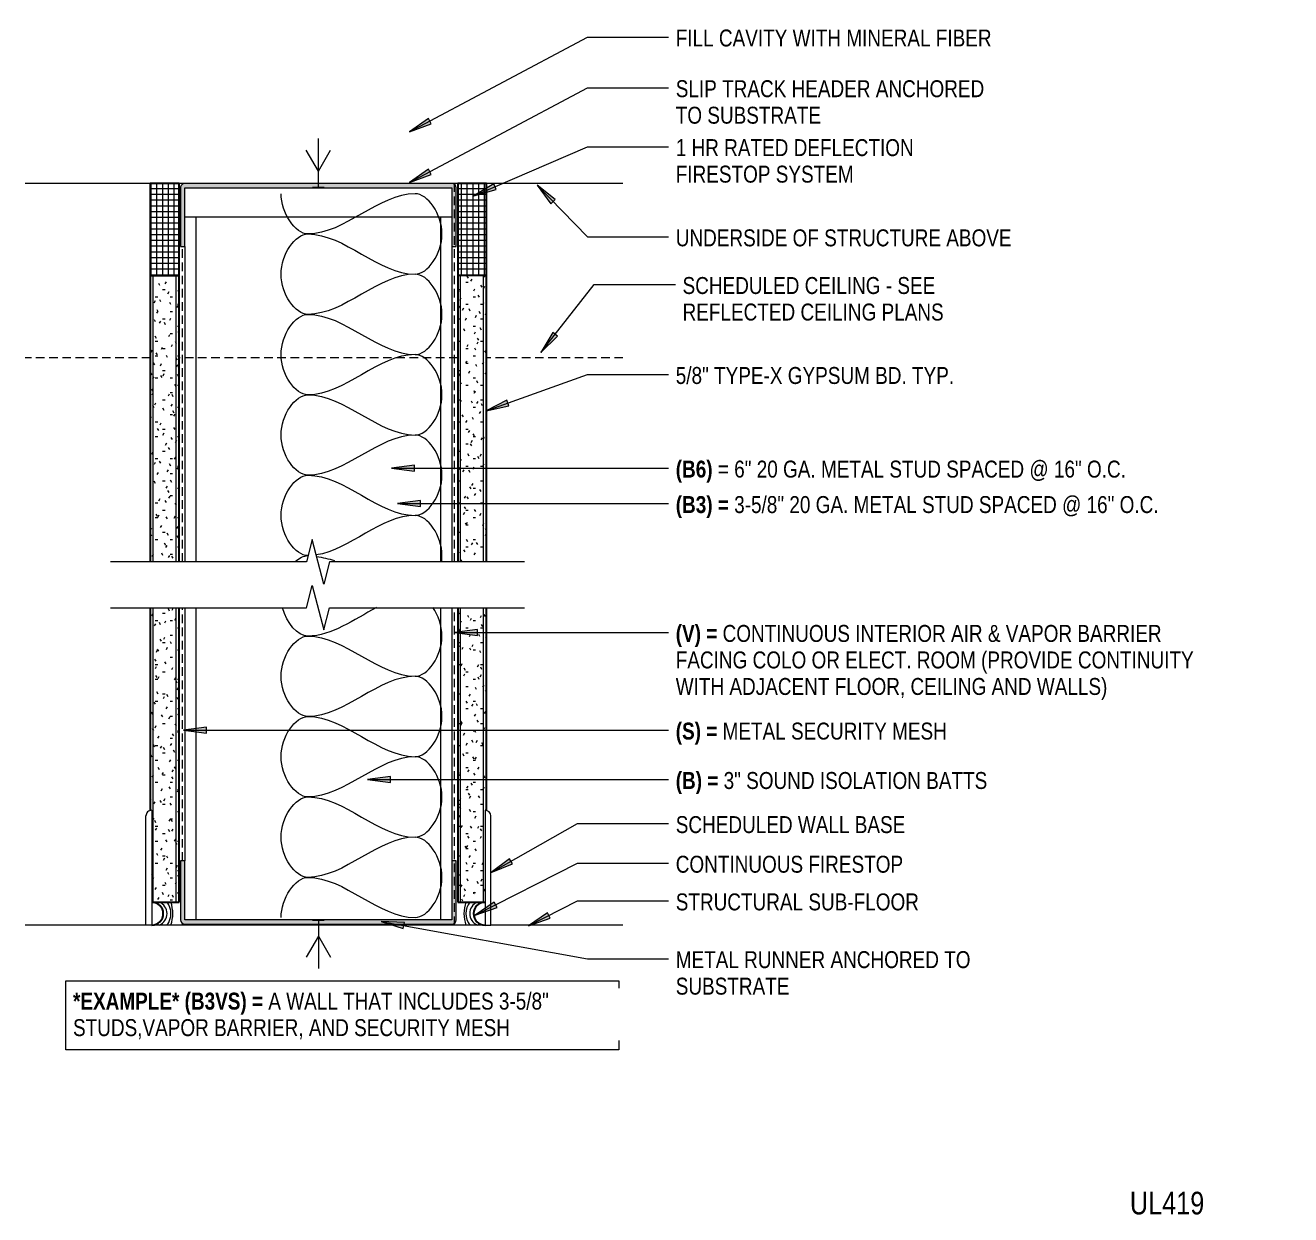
# Model space of a CAD drawing. Header units: inches. Extents: x 28 to 702, y -40 to 115.
# Drawn here: x 459.28 to 486.81, y 82.67 to 108.55 of the extents above; entities that cross this region are included whole.
import ezdxf

# ---------------------------------------------------------------- set-up
doc = ezdxf.new("R2010")
doc.units = ezdxf.units.IN
doc.header["$MEASUREMENT"] = 0
doc.linetypes.add('Hidden', pattern=[0.28125, 0.1875, -0.09375])
for name, color, linetype, lineweight in [('A-DETL', 90, 'Continuous', 9), ('A-DETL-GENF', 92, 'Continuous', 9), ('A-DETL-HDLN', 90, 'Hidden', 9), ('A-DETL-MEDM', 33, 'Continuous', 30), ('A-DETL-WIDE', 214, 'Continuous', 18), ('G-ANNO-TEXT', 231, 'Continuous', 9)]:
    doc.layers.add(name, color=color, linetype=linetype, lineweight=lineweight)
doc.styles.add('Arial', font='arial.ttf', dxfattribs={"width": 0.8, "height": 0.368825})
doc.styles.add('Arial_3', font='arial.ttf', dxfattribs={"width": 0.8, "height": 0.491766})
pattern_1 = [(0, (364.272, 0), (0, 0.125), []), (90, (364.272, 0), (-0.125, 8e-18), [])]

# ---------------------------------------------------------------- blocks, each defined once
blk = doc.blocks.new('LGF - C Studs-Side1 - 6_ 2-10834-TYPE 1B3_ 1B6 - V_S_B  1-HR_ RATED PARTITION')
at = {"layer": 'A-DETL-GENF'}
for p, q in [((6.79, 5.813), (1.281, 5.813)), ((14.647, 5.813), (7.79, 5.813)), ((15.288, 0), (15.288, 5.813)), ((0, 5.563), (6.79, 5.563)), ((7.79, 5.563), (15.288, 5.563)), ((6.79, 0.25), (0, 0.25)), ((1.281, 0), (6.79, 0)), ((15.288, 0.25), (7.79, 0.25)), ((7.79, 0), (14.647, 0))]:
    blk.add_line(p, q, dxfattribs=at)
blk = doc.blocks.new('Caulking-Section - 1_2_-10811-TYPE 1B3_ 1B6 - V_S_B  1-HR_ RATED PARTITION')
at = {"layer": 'A-DETL-GENF'}
for centre, radius, start, end in [((0.125, 0.25), 0.271, 292.6199, 67.3801), ((0.063, 0.25), 0.417, 323.1301, 36.8699), ((-0.25, 0.25), 0.771, 341.0754, 18.9246)]:
    blk.add_arc(centre, radius, start, end, dxfattribs=at)
at = {"layer": 'A-DETL-MEDM'}
blk.add_arc((0.063, 0.25), 0.25, 270, 90, dxfattribs=at)
blk = doc.blocks.new('Caulking-Section - 1_2_-8352-TYPE 1B3_ 1B6 - V_S_B  1-HR_ RATED PARTITION')
at = {"layer": 'A-DETL-GENF'}
for centre, radius, start, end in [((0.125, -0.25), 0.271, 292.6199, 67.3801), ((0.063, -0.25), 0.417, 323.1301, 36.8699), ((-0.25, -0.25), 0.771, 341.0754, 18.9246)]:
    blk.add_arc(centre, radius, start, end, dxfattribs=at)
at = {"layer": 'A-DETL-MEDM'}
blk.add_arc((0.063, -0.25), 0.25, 270, 90, dxfattribs=at)
blk = doc.blocks.new('Gypsum Wallboard-Section2 - 5_8_ 2-10835-TYPE 1B3_ 1B6 - V_S_B  1-HR_ RATED PARTITION')
at = {"layer": 'A-DETL-GENF'}
h = blk.add_hatch(dxfattribs=at)
h.set_pattern_fill('FP_12', color=256, style=0, pattern_type=2)
h.set_pattern_definition([(270, (274.801, 97.73), (0.16, -0.64), [0.053, -0.427, 0.053, -0.427, -2.56]), (270, (274.801, 97.73), (0.16, -0.64), [-0.96, 0.053, -0.907, 0.053, -0.427, -1.12]), (270, (274.801, 97.73), (0.16, -0.64), [-2.4, 0.053, -0.267, 0.053, -0.747]), (30, (274.881, 97.49), (0.47425626, 0.458564065), [0.053, -0.427, 0.053, -0.427, -2.56]), (30, (274.881, 97.49), (0.47425626, 0.458564065), [-0.96, 0.053, -0.907, 0.053, -0.427, -1.12]), (30, (274.881, 97.49), (0.47425626, 0.458564065), [-2.4, 0.053, -0.267, 0.053, -0.747]), (150, (275.201, 97.41), (-0.63425626, 0.181435935), [0.053, -0.427, 0.053, -0.427, -2.56]), (150, (275.201, 97.41), (-0.63425626, 0.181435935), [-0.96, 0.053, -0.907, 0.053, -0.427, -1.12]), (150, (275.201, 97.41), (-0.63425626, 0.181435935), [-2.4, 0.053, -0.267, 0.053, -0.747])])
h.paths.add_polyline_path([(0, -0.031), (0, -0.625), (6.407, -0.625), (6.407, 0), (1.996, 0), (2, -0.031), (1.875, -0.031)], flags=0)
h.paths.add_polyline_path([(7.407, 0), (7.407, -0.625), (13.639, -0.625), (13.639, 0), (10.242, 0)], flags=0)
for p, q in [((0, -0.062), (6.407, -0.062)), ((7.407, -0.062), (13.639, -0.062)), ((0, -0.563), (6.407, -0.563)), ((7.407, -0.563), (13.639, -0.563))]:
    blk.add_line(p, q, dxfattribs=at)
at = {"layer": 'A-DETL-MEDM'}
for p, q in [((6.407, 0), (1.996, 0)), ((13.639, 0), (7.407, 0)), ((0, -0.031), (0, -0.625)), ((0, -0.625), (6.407, -0.625)), ((7.407, -0.625), (13.639, -0.625))]:
    blk.add_line(p, q, dxfattribs=at)
blk = doc.blocks.new('Gypsum Wallboard-Section2 - 5_8_ 2-V7-TYPE 1B3_ 1B6 - V_S_B  1-HR_ RATED PARTITION')
at = {"layer": 'A-DETL-GENF'}
h = blk.add_hatch(dxfattribs=at)
h.set_pattern_fill('FP_13', color=256, style=0, pattern_type=2)
h.set_pattern_definition([(270, (274.801, 104.417), (0.16, -0.64), [0.053, -0.427, 0.053, -0.427, -2.56]), (270, (274.801, 104.417), (0.16, -0.64), [-0.96, 0.053, -0.907, 0.053, -0.427, -1.12]), (270, (274.801, 104.417), (0.16, -0.64), [-2.4, 0.053, -0.267, 0.053, -0.747]), (30, (274.881, 104.177), (0.47425626, 0.458564065), [0.053, -0.427, 0.053, -0.427, -2.56]), (30, (274.881, 104.177), (0.47425626, 0.458564065), [-0.96, 0.053, -0.907, 0.053, -0.427, -1.12]), (30, (274.881, 104.177), (0.47425626, 0.458564065), [-2.4, 0.053, -0.267, 0.053, -0.747]), (150, (275.201, 104.097), (-0.63425626, 0.181435935), [0.053, -0.427, 0.053, -0.427, -2.56]), (150, (275.201, 104.097), (-0.63425626, 0.181435935), [-0.96, 0.053, -0.907, 0.053, -0.427, -1.12]), (150, (275.201, 104.097), (-0.63425626, 0.181435935), [-2.4, 0.053, -0.267, 0.053, -0.747])])
h.paths.add_polyline_path([(0, -0.594), (2, -0.594), (1.996, -0.625), (6.407, -0.625), (6.407, 0), (0, 0)], flags=0)
h.paths.add_polyline_path([(7.407, 0), (7.407, -0.625), (13.639, -0.625), (13.639, 0), (10.242, 0)], flags=0)
for p, q in [((0, -0.062), (6.407, -0.062)), ((7.407, -0.062), (13.639, -0.062)), ((0, -0.563), (6.407, -0.563)), ((7.407, -0.563), (13.639, -0.563))]:
    blk.add_line(p, q, dxfattribs=at)
at = {"layer": 'A-DETL-MEDM'}
for p, q in [((6.407, 0), (0, 0)), ((0, 0), (0, -0.594)), ((13.639, 0), (7.407, 0)), ((13.639, -0.625), (13.639, 0)), ((1.996, -0.625), (6.407, -0.625)), ((7.407, -0.625), (13.639, -0.625))]:
    blk.add_line(p, q, dxfattribs=at)
blk = doc.blocks.new('Channel Studs-Section1 - 6_ 2-10829-TYPE 1B3_ 1B6 - V_S_B  1-HR_ RATED PARTITION')
at = {"layer": 'A-DETL-GENF'}
blk.add_hatch(color=256, dxfattribs=at).paths.add_polyline_path([(5.04, 2.235), (-0.772, 2.235), (-0.797, 2.232), (-0.819, 2.222), (-0.839, 2.207), (-0.854, 2.188), (-0.863, 2.165), (-0.866, 2.141), (-0.866, 0.86), (-0.772, 0.86), (-0.772, 2.141), (5.04, 2.141), (5.04, 0.86), (5.134, 0.86), (5.134, 2.141), (5.131, 2.165), (5.121, 2.188), (5.106, 2.207), (5.087, 2.222), (5.064, 2.232)], flags=0)
for p, q in [((5.04, 2.235), (-0.772, 2.235)), ((-0.866, 2.141), (-0.866, 0.86)), ((-0.772, 0.86), (-0.772, 2.141)), ((-0.772, 2.141), (5.04, 2.141)), ((5.04, 2.141), (5.04, 0.86)), ((5.134, 0.86), (5.134, 2.141)), ((-0.866, 0.86), (-0.772, 0.86)), ((5.04, 0.86), (5.134, 0.86))]:
    blk.add_line(p, q, dxfattribs=at)
for centre, radius, start, end in [((-0.772, 2.141), 0.0937, 90, 180), ((5.04, 2.141), 0.0938, 0, 90)]:
    blk.add_arc(centre, radius, start, end, dxfattribs=at)
blk = doc.blocks.new('Channel Studs-Section1 - 6_ 2-8442-TYPE 1B3_ 1B6 - V_S_B  1-HR_ RATED PARTITION')
at = {"layer": 'A-DETL-GENF'}
blk.add_hatch(color=256, dxfattribs=at).paths.add_polyline_path([(5.134, -0.86), (5.04, -0.86), (5.04, -2.141), (-0.772, -2.141), (-0.772, -0.86), (-0.866, -0.86), (-0.866, -2.141), (-0.863, -2.165), (-0.854, -2.188), (-0.839, -2.207), (-0.819, -2.222), (-0.797, -2.232), (-0.772, -2.235), (5.04, -2.235), (5.064, -2.232), (5.087, -2.222), (5.106, -2.207), (5.121, -2.188), (5.131, -2.165), (5.134, -2.141)], flags=0)
for p, q in [((-0.772, -0.86), (-0.866, -0.86)), ((-0.866, -0.86), (-0.866, -2.141)), ((-0.772, -2.141), (-0.772, -0.86)), ((5.134, -0.86), (5.04, -0.86)), ((5.04, -0.86), (5.04, -2.141)), ((5.134, -2.141), (5.134, -0.86)), ((5.04, -2.141), (-0.772, -2.141)), ((-0.772, -2.235), (5.04, -2.235))]:
    blk.add_line(p, q, dxfattribs=at)
for centre, start, end in [((-0.772, -2.141), 180, 270), ((5.04, -2.141), 270, 0)]:
    blk.add_arc(centre, 0.0938, start, end, dxfattribs=at)
blk = doc.blocks.new('Resilient Flat Base-Section - 2 1_2_-8343-TYPE 1B3_ 1B6 - V_S_B  1-HR_ RATED PARTITION')
at = {"layer": 'A-DETL-GENF'}
for p, q in [((-1.291, 0.234), (-1.291, -2.266)), ((-1.166, -2.266), (-1.166, 0.109)), ((-1.291, -2.266), (-1.166, -2.266))]:
    blk.add_line(p, q, dxfattribs=at)
blk.add_arc((-1.291, 0.109), 0.125, 360, 90, dxfattribs=at)
blk = doc.blocks.new('Resilient Flat Base-Section - 2 1_2_-10826-TYPE 1B3_ 1B6 - V_S_B  1-HR_ RATED PARTITION')
at = {"layer": 'A-DETL-GENF'}
for p, q in [((-1.291, -0.234), (-1.291, 2.266)), ((-1.291, 2.266), (-1.166, 2.266)), ((-1.166, 2.266), (-1.166, -0.109))]:
    blk.add_line(p, q, dxfattribs=at)
blk.add_arc((-1.291, -0.109), 0.125, 270, 0, dxfattribs=at)
blk = doc.blocks.new('Break Line2 - Break Line 2-10837-TYPE 1B3_ 1B6 - V_S_B  1-HR_ RATED PARTITION')
at = {"layer": 'A-DETL-GENF'}
for p, q in [((-0.25, 0), (-0.125, 0.484)), ((-0.125, 0.484), (0.125, -0.484)), ((-4.49, 0), (-0.25, 0)), ((0.125, -0.484), (0.25, 0)), ((0.25, 0), (4.51, 0))]:
    blk.add_line(p, q, dxfattribs=at)
blk = doc.blocks.new('Break Line2 - Break Line 2-10836-TYPE 1B3_ 1B6 - V_S_B  1-HR_ RATED PARTITION')
at = {"layer": 'A-DETL-GENF'}
for p, q in [((-0.25, 0), (-0.125, 0.484)), ((-0.125, 0.484), (0.125, -0.484)), ((-4.51, 0), (-0.25, 0)), ((0.125, -0.484), (0.25, 0)), ((0.25, 0), (4.49, 0))]:
    blk.add_line(p, q, dxfattribs=at)

msp = doc.modelspace()

# ---------------------------------------------------------------- hatches: boundary and pattern name
at = {"layer": 'A-DETL-GENF'}
h = msp.add_hatch(dxfattribs=at)
h.set_pattern_fill('FP_11', style=0, pattern_type=2)
h.set_pattern_definition(pattern_1)
h.paths.add_polyline_path([(462.626868, 103.110351), (462.626868, 105.110351), (462.001868, 105.110351), (462.001868, 103.110351)], flags=0)
h = msp.add_hatch(dxfattribs=at)
h.set_pattern_fill('FP_11', style=0, pattern_type=2)
h.set_pattern_definition(pattern_1)
h.paths.add_polyline_path([(469.314368, 103.110351), (469.314368, 105.110351), (468.689368, 105.110351), (468.689368, 103.110351)], flags=0)
at = {"layer": 'G-ANNO-TEXT'}
for points in [[(467.642278, 106.230594), (468.114362, 106.407992), (468.052362, 106.524131)], [(467.642278, 105.127722), (468.114362, 105.305119), (468.052362, 105.421259)], [(469.041418, 104.843475), (469.526517, 104.981358), (469.474301, 105.102213)], [(470.413348, 105.070517), (470.715348, 104.666625), (470.809593, 104.758551)], [(470.497436, 101.434966), (470.858407, 101.78715), (470.754955, 101.868575)], [(469.305268, 100.162181), (469.798186, 100.268787), (469.753799, 100.392731)], [(467.249348, 98.914584), (467.749348, 98.848758), (467.749348, 98.98041)], [(467.379367, 98.14305), (467.879367, 98.077224), (467.879367, 98.208876)], [(468.61597, 95.33891), (469.11597, 95.273084), (469.11597, 95.404737)], [(462.72466, 93.21391), (463.22466, 93.148084), (463.22466, 93.279737)], [(466.724891, 92.138407), (467.224891, 92.072581), (467.224891, 92.204233)], [(469.414213, 90.113004), (469.881558, 90.302534), (469.81658, 90.417034)], [(469.067871, 89.186422), (469.543473, 89.35416), (469.483853, 89.47154)], [(470.227977, 88.953124), (470.703209, 89.121908), (470.643331, 89.239156)], [(467.024026, 89.048955), (467.504414, 88.895463), (467.527772, 89.025026)]]:
    msp.add_hatch(color=7, dxfattribs=at).paths.add_polyline_path(points, flags=0)

# ---------------------------------------------------------------- linework, layer by layer
at = {"layer": 'A-DETL'}
for p, q in [((465.658118, 105.031682), (465.658118, 106.087275)), ((465.658118, 105.378833), (465.393185, 105.837711)), ((465.658118, 105.378833), (465.923051, 105.837711)), ((465.533118, 105.031682), (465.783118, 105.031682)), ((465.533118, 89.081163), (465.783118, 89.081163)), ((465.658118, 89.081163), (465.658118, 88.02557)), ((465.658118, 88.734012), (465.393185, 88.275134)), ((465.658118, 88.734012), (465.923051, 88.275134))]:
    msp.add_line(p, q, dxfattribs=at)
at = {"layer": 'A-DETL', "lineweight": 30}
for p, q in [((462.626868, 105.110351), (462.001868, 105.110351)), ((462.001868, 105.110351), (462.001868, 103.110351)), ((462.626868, 103.110351), (462.626868, 105.110351)), ((469.314368, 105.110351), (468.689368, 105.110351)), ((468.689368, 105.110351), (468.689368, 103.110351)), ((469.314368, 103.110351), (469.314368, 105.110351)), ((462.001868, 103.110351), (462.626868, 103.110351))]:
    msp.add_line(p, q, dxfattribs=at)
at = {"layer": 'A-DETL'}
for points in [[(465.429735, 104.010938), (465.154749, 104.010938), (464.846402, 104.473459), (464.846402, 104.885938)], [(467.763069, 104.885938), (466.961354, 104.885938), (466.23145, 104.010938), (465.429735, 104.010938)], [(467.763069, 103.135938), (468.038055, 103.135938), (468.654749, 104.010938), (468.038055, 104.885938), (467.763069, 104.885938)], [(465.429735, 102.260938), (465.154749, 102.260938), (464.538055, 103.135938), (465.154749, 104.010938), (465.429735, 104.010938)], [(465.429735, 104.010938), (466.23145, 104.010938), (466.961354, 103.135938), (467.763069, 103.135938)], [(467.763069, 103.135938), (466.961354, 103.135938), (466.23145, 102.260938), (465.429735, 102.260938)], [(467.763069, 101.385938), (468.038055, 101.385938), (468.654749, 102.260938), (468.038055, 103.135938), (467.763069, 103.135938)], [(465.429735, 100.510938), (465.154749, 100.510938), (464.538055, 101.385938), (465.154749, 102.260938), (465.429735, 102.260938)], [(465.429735, 102.260938), (466.23145, 102.260938), (466.961354, 101.385938), (467.763069, 101.385938)], [(467.763069, 101.385938), (466.961354, 101.385938), (466.23145, 100.510938), (465.429735, 100.510938)], [(467.763069, 99.635938), (468.038055, 99.635938), (468.654749, 100.510938), (468.038055, 101.385938), (467.763069, 101.385938)], [(465.429735, 98.760938), (465.154749, 98.760938), (464.538055, 99.635938), (465.154749, 100.510938), (465.429735, 100.510938)], [(465.429735, 100.510938), (466.23145, 100.510938), (466.961354, 99.635938), (467.763069, 99.635938)], [(467.763069, 99.635938), (466.961354, 99.635938), (466.23145, 98.760938), (465.429735, 98.760938)], [(467.763069, 97.885938), (468.038055, 97.885938), (468.654749, 98.760938), (468.038055, 99.635938), (467.763069, 99.635938)], [(465.429735, 97.010938), (465.154749, 97.010938), (464.538055, 97.885938), (465.154749, 98.760938), (465.429735, 98.760938)], [(465.429735, 98.760938), (466.23145, 98.760938), (466.961354, 97.885938), (467.763069, 97.885938)], [(467.763069, 97.885938), (467.021972, 97.885938), (466.342237, 97.138254), (465.61042, 97.025188)], [(465.155376, 96.880454), (465.242035, 96.961985), (465.337752, 97.010938), (465.429735, 97.010938)], [(465.434267, 97.010947), (465.432757, 97.010941), (465.431246, 97.010938), (465.429735, 97.010938)], [(465.429735, 97.010938), (465.43116, 97.010938), (465.432585, 97.010935), (465.434009, 97.01093)], [(465.621252, 96.994967), (465.750908, 96.973816), (465.879718, 96.94236), (466.007901, 96.903263)], [(465.429735, 95.260938), (465.209779, 95.260938), (464.968477, 95.540856), (464.880709, 95.87679)], [(466.921537, 95.879011), (466.428549, 95.620845), (465.943911, 95.260938), (465.429735, 95.260938)], [(465.429735, 93.510938), (465.154749, 93.510938), (464.538055, 94.385938), (465.154749, 95.260938), (465.429735, 95.260938)], [(465.429735, 95.260938), (466.23145, 95.260938), (466.961354, 94.385938), (467.763069, 94.385938)], [(467.763069, 94.385938), (466.961354, 94.385938), (466.23145, 93.510938), (465.429735, 93.510938)], [(467.763069, 92.635938), (468.038055, 92.635938), (468.654749, 93.510938), (468.038055, 94.385938), (467.763069, 94.385938)], [(465.429735, 91.760938), (465.154749, 91.760938), (464.538055, 92.635938), (465.154749, 93.510938), (465.429735, 93.510938)], [(465.429735, 93.510938), (466.23145, 93.510938), (466.961354, 92.635938), (467.763069, 92.635938)], [(467.763069, 92.635938), (466.961354, 92.635938), (466.23145, 91.760938), (465.429735, 91.760938)], [(467.763069, 90.885938), (468.038055, 90.885938), (468.654749, 91.760938), (468.038055, 92.635938), (467.763069, 92.635938)], [(465.429735, 90.010938), (465.154749, 90.010938), (464.538055, 90.885938), (465.154749, 91.760938), (465.429735, 91.760938)], [(465.429735, 91.760938), (466.23145, 91.760938), (466.961354, 90.885938), (467.763069, 90.885938)], [(467.763069, 90.885938), (466.961354, 90.885938), (466.23145, 90.010938), (465.429735, 90.010938)], [(467.763069, 89.135938), (468.038055, 89.135938), (468.654749, 90.010938), (468.038055, 90.885938), (467.763069, 90.885938)], [(464.846402, 89.135938), (464.846402, 89.548417), (465.154749, 90.010938), (465.429735, 90.010938)], [(465.429735, 90.010938), (466.23145, 90.010938), (466.961354, 89.135938), (467.763069, 89.135938)]]:
    msp.add_open_spline(points, degree=3, dxfattribs=at)
for points, knots in [([(468.337074, 96.877043), (468.34317, 96.921361), (468.377968, 97.40365), (468.038055, 97.885938), (467.763069, 97.885938)], [1.269436231, 1.269436231, 1.269436231, 1.269436231, 1.414213562, 2.828427125, 2.828427125, 2.828427125, 2.828427125]), ([(467.763069, 94.385938), (468.038055, 94.385938), (468.50593, 95.049785), (468.263868, 95.713632), (468.14612, 95.879394)], [0, 0, 0, 0, 1.414213562, 2.14587805, 2.14587805, 2.14587805, 2.14587805])]:
    msp.add_open_spline(points, degree=3, knots=knots, dxfattribs=at)
at = {"layer": 'A-DETL-HDLN'}
for p, q in [((462.705138, 105.097791), (462.705138, 105.110351)), ((468.619056, 96.877629), (468.619056, 105.110351)), ((462.705138, 96.877629), (462.705138, 103.735351)), ((462.001868, 101.31634), (459.283118, 101.31634)), ((468.689368, 101.31634), (462.626868, 101.31634)), ((472.283118, 101.31634), (469.314368, 101.31634)), ((462.705138, 90.369375), (462.705138, 95.877629)), ((468.619056, 88.970938), (468.619056, 95.877629)), ((462.705138, 88.970938), (462.705138, 89.006935))]:
    msp.add_line(p, q, dxfattribs=at)
at = {"layer": 'A-DETL-WIDE'}
for p, q in [((462.001868, 105.110351), (459.283118, 105.110351)), ((462.751868, 105.110351), (462.626868, 105.110351)), ((472.283118, 105.110351), (468.564368, 105.110351)), ((461.908118, 88.970938), (459.283118, 88.970938)), ((469.283118, 88.970938), (462.033118, 88.970938)), ((472.283118, 88.970938), (469.408118, 88.970938))]:
    msp.add_line(p, q, dxfattribs=at)
at = {"layer": 'G-ANNO-TEXT', "color": 7}
for p, q in [((467.642278, 106.230594), (471.509661, 108.295149)), ((471.509661, 108.295149), (473.274822, 108.295149)), ((467.642278, 105.127722), (471.509661, 107.192277)), ((471.509661, 107.192277), (473.274822, 107.192277)), ((468.052362, 106.524131), (467.642278, 106.230594)), ((468.114362, 106.407992), (468.052362, 106.524131)), ((467.642278, 106.230594), (468.114362, 106.407992)), ((469.041418, 104.843475), (471.509661, 105.909894)), ((471.509661, 105.909894), (473.274822, 105.909894)), ((468.052362, 105.421259), (467.642278, 105.127722)), ((468.114362, 105.305119), (468.052362, 105.421259)), ((467.642278, 105.127722), (468.114362, 105.305119)), ((469.474301, 105.102213), (469.041418, 104.843475)), ((469.041418, 104.843475), (469.526517, 104.981358)), ((469.526517, 104.981358), (469.474301, 105.102213)), ((470.413348, 105.070517), (470.715348, 104.666625)), ((470.809593, 104.758551), (470.413348, 105.070517)), ((470.413348, 105.070517), (471.509661, 103.946548)), ((470.715348, 104.666625), (470.809593, 104.758551)), ((471.509661, 103.946548), (473.274822, 103.946548)), ((470.497436, 101.434966), (471.657883, 102.909316)), ((471.657883, 102.909316), (473.423044, 102.909316)), ((470.754955, 101.868575), (470.497436, 101.434966)), ((470.858407, 101.78715), (470.754955, 101.868575)), ((470.497436, 101.434966), (470.858407, 101.78715)), ((469.305268, 100.162181), (471.509661, 100.951628)), ((471.509661, 100.951628), (473.274822, 100.951628)), ((469.753799, 100.392731), (469.305268, 100.162181)), ((469.305268, 100.162181), (469.798186, 100.268787)), ((469.798186, 100.268787), (469.753799, 100.392731)), ((467.749348, 98.98041), (467.249348, 98.914584)), ((467.249348, 98.914584), (467.749348, 98.848758)), ((467.249348, 98.914584), (473.274822, 98.914584)), ((467.749348, 98.848758), (467.749348, 98.98041)), ((467.879367, 98.208876), (467.379367, 98.14305)), ((467.379367, 98.14305), (467.879367, 98.077224)), ((467.379367, 98.14305), (473.274822, 98.14305)), ((467.879367, 98.077224), (467.879367, 98.208876)), ((469.11597, 95.404737), (468.61597, 95.33891)), ((468.61597, 95.33891), (469.11597, 95.273084)), ((468.61597, 95.33891), (473.274822, 95.33891)), ((469.11597, 95.273084), (469.11597, 95.404737)), ((463.22466, 93.279737), (462.72466, 93.21391)), ((462.72466, 93.21391), (463.22466, 93.148084)), ((462.72466, 93.21391), (473.274822, 93.21391)), ((463.22466, 93.148084), (463.22466, 93.279737)), ((467.224891, 92.204233), (466.724891, 92.138407)), ((466.724891, 92.138407), (467.224891, 92.072581)), ((466.724891, 92.138407), (473.274822, 92.138407)), ((467.224891, 92.072581), (467.224891, 92.204233)), ((469.414213, 90.113004), (471.292344, 91.178838)), ((471.292344, 91.178838), (473.274822, 91.178838)), ((469.067871, 89.186422), (471.292344, 90.316283)), ((469.81658, 90.417034), (469.414213, 90.113004)), ((469.414213, 90.113004), (469.881558, 90.302534)), ((469.881558, 90.302534), (469.81658, 90.417034)), ((471.292344, 90.316283), (473.274822, 90.316283)), ((469.483853, 89.47154), (469.067871, 89.186422)), ((469.543473, 89.35416), (469.483853, 89.47154)), ((470.227977, 88.953124), (471.292344, 89.496689)), ((471.292344, 89.496689), (473.274822, 89.496689)), ((469.067871, 89.186422), (469.543473, 89.35416)), ((470.643331, 89.239156), (470.227977, 88.953124)), ((470.703209, 89.121908), (470.643331, 89.239156)), ((467.024026, 89.048955), (467.504414, 88.895463)), ((467.527772, 89.025026), (467.024026, 89.048955)), ((467.024026, 89.048955), (471.509661, 88.240276)), ((467.504414, 88.895463), (467.527772, 89.025026)), ((470.227977, 88.953124), (470.703209, 89.121908)), ((471.509661, 88.240276), (473.274822, 88.240276))]:
    msp.add_line(p, q, dxfattribs=at)
at = {"layer": 'G-ANNO-TEXT', "color": 7, "flags": 128}
msp.add_lwpolyline([(460.164364, 87.756415), (472.192805, 87.756415), (472.192805, 86.255453), (460.164364, 86.255453)], close=True, dxfattribs=at)

# ---------------------------------------------------------------- block references
at = {"layer": 'A-DETL-GENF'}
for name, p, rotation in [('Channel Studs-Section1 - 6_ 2-8442-TYPE 1B3_ 1B6 - V_S_B  1-HR_ RATED PARTITION', (467.791888, 102.875496), 180), ('LGF - C Studs-Side1 - 6_ 2-10834-TYPE 1B3_ 1B6 - V_S_B  1-HR_ RATED PARTITION', (468.564368, 89.088125), 89.99999999999993), ('Gypsum Wallboard-Section2 - 5_8_ 2-10835-TYPE 1B3_ 1B6 - V_S_B  1-HR_ RATED PARTITION', (462.001868, 89.470938), 90.00000000000007), ('Gypsum Wallboard-Section2 - 5_8_ 2-V7-TYPE 1B3_ 1B6 - V_S_B  1-HR_ RATED PARTITION', (468.689368, 89.470938), 90.00000000000007), ('Break Line2 - Break Line 2-10837-TYPE 1B3_ 1B6 - V_S_B  1-HR_ RATED PARTITION', (465.649643, 96.877629), 180), ('Resilient Flat Base-Section - 2 1_2_-10826-TYPE 1B3_ 1B6 - V_S_B  1-HR_ RATED PARTITION', (460.741808, 91.237042), 180), ('Channel Studs-Section1 - 6_ 2-10829-TYPE 1B3_ 1B6 - V_S_B  1-HR_ RATED PARTITION', (467.791888, 91.22923), 180), ('Caulking-Section - 1_2_-10811-TYPE 1B3_ 1B6 - V_S_B  1-HR_ RATED PARTITION', (469.345917, 89.470938), 180)]:
    msp.add_blockref(name, p, dxfattribs=dict(at, rotation=rotation))
for name, p in [('Break Line2 - Break Line 2-10836-TYPE 1B3_ 1B6 - V_S_B  1-HR_ RATED PARTITION', (465.649643, 95.877629)), ('Resilient Flat Base-Section - 2 1_2_-8343-TYPE 1B3_ 1B6 - V_S_B  1-HR_ RATED PARTITION', (470.574428, 91.237042)), ('Caulking-Section - 1_2_-8352-TYPE 1B3_ 1B6 - V_S_B  1-HR_ RATED PARTITION', (461.97032, 89.470938))]:
    msp.add_blockref(name, p, dxfattribs=at)

# ---------------------------------------------------------------- texts
at = {"layer": 'G-ANNO-TEXT', "color": 7, "insert": (484.928366, 83.168563), "char_height": 0.4917665, "width": 1.908, "attachment_point": 3, "line_spacing_factor": 0.938532, "style": 'Arial_3'}
msp.add_mtext('UL419', dxfattribs=at)

# ---------------------------------------------------------------- next in the draw order: texts
at = {"layer": 'G-ANNO-TEXT', "color": 7, "char_height": 0.36882485, "attachment_point": 1, "line_spacing_factor": 0.938532, "style": 'Arial', "bg_fill": 3, "box_fill_scale": 1.25, "bg_fill_color": 0, "bg_fill_transparency": 0}
for s, insert, width in [('FILL CAVITY WITH MINERAL FIBER', (473.431072, 108.459166), 8.1), ('SLIP TRACK HEADER ANCHORED\\PTO SUBSTRATE', (473.431072, 107.356294), 7.911), ('1 HR RATED DEFLECTION\\PFIRESTOP SYSTEM', (473.431072, 106.073911), 6.102), ('UNDERSIDE OF STRUCTURE ABOVE', (473.431072, 104.110565), 8.613), ('SCHEDULED CEILING - SEE\\PREFLECTED CEILING PLANS', (473.579294, 103.073333), 6.696), ('5/8" TYPE-X GYPSUM BD. TYP.', (473.431072, 101.115645), 7.137), ('\\fArial|b1|i0|c0|p34|;\\W.8;(B6)\\fArial|b0|i0|c0|p34|;\\W.8; = 6" 20 GA. METAL STUD SPACED @ 16" O.C.', (473.431072, 99.078601), 11.502), ('\\fArial|b1|i0|c0|p34|;\\W.8;(B3) =\\fArial|b0|i0|c0|p34|;\\W.8; 3-5/8" 20 GA. METAL STUD SPACED @ 16" O.C.', (473.431072, 98.307067), 12.321), ('\\fArial|b1|i0|c0|p34|;\\W.8;(V) = \\fArial|b0|i0|c0|p34|;\\W.8;CONTINUOUS INTERIOR AIR & VAPOR BARRIER\\PFACING COLO OR ELECT. ROOM (PROVIDE CONTINUITY\\PWITH ADJACENT FLOOR, CEILING AND WALLS)\\P', (473.431072, 95.502928), 13.284), ('\\fArial|b1|i0|c0|p34|;\\W.8;(S) = \\fArial|b0|i0|c0|p34|;\\W.8;METAL SECURITY MESH\\P', (473.431072, 93.377928), 6.8985), ('\\fArial|b1|i0|c0|p34|;\\W.8;(B) = \\fArial|b0|i0|c0|p34|;\\W.8;3" SOUND ISOLATION BATTS', (473.431072, 92.302424), 7.9335), ('SCHEDULED WALL BASE', (473.431072, 91.342855), 5.886), ('CONTINUOUS FIRESTOP\\P', (473.431072, 90.4803), 5.832), ('STRUCTURAL SUB-FLOOR', (473.431072, 89.660706), 6.237), ('METAL RUNNER ANCHORED TO\\PSUBSTRATE', (473.431072, 88.404293), 7.56), ('\\fArial|b1|i0|c0|p34|;\\W.8;*EXAMPLE* (B3VS) = \\fArial|b0|i0|c0|p34|;\\W.8;A WALL THAT INCLUDES 3-5/8"\\PSTUDS,VAPOR BARRIER, AND SECURITY MESH', (460.320614, 87.501682), 11.988)]:
    msp.add_mtext(s, dxfattribs=dict(at, insert=insert, width=width))

doc.saveas('drawing.dxf')
